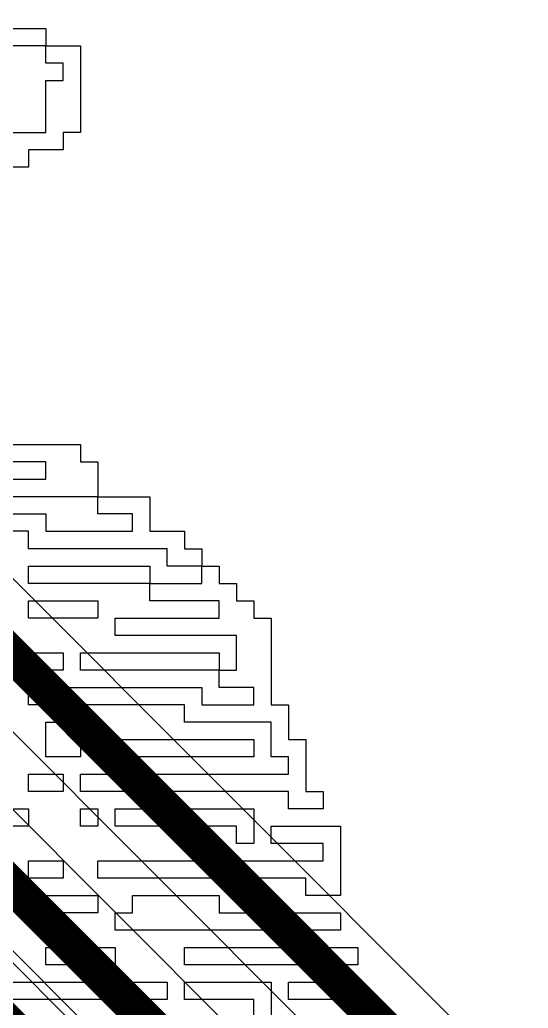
# Model space of a CAD drawing. Header units: inches. Extents: x 0.02 to 6.01, y 0.01 to 5.6.
# Drawn here: x 4.1697 to 4.3133, y 3.1927 to 3.4716 of the extents above; entities that cross this region are included whole.
import ezdxf

# ---------------------------------------------------------------- set-up
doc = ezdxf.new("R2010")
doc.units = ezdxf.units.IN
doc.header["$MEASUREMENT"] = 0
for name, color, linetype in [('Bottom Layer', 5, 'Continuous'), ('Bottom Overlay', 54, 'Continuous'), ('Top Layer', 1, 'Continuous')]:
    doc.layers.add(name, color=color, linetype=linetype)

msp = doc.modelspace()

# ---------------------------------------------------------------- linework, layer by layer
at = {"layer": 'Bottom Layer'}
for p, q in [((4.91081, 2.50562), (3.77217, 3.64427)), ((5.01081, 2.47081), (3.87217, 3.60946)), ((3.84606, 3.59231), (4.98471, 2.45367)), ((4.00099, 3.37218), (4.88471, 2.48847))]:
    msp.add_line(p, q, dxfattribs=at)
for points in [[(4.54993, 5.5954, 0.01, 0.01, -0.760418), (3.00371, 0.01993, 0.01, 0.01, 0)], [(3.75687, 3.63793, 0.01, 0.01, 0), (4.9, 2.49481, 0.01, 0.01, 0)], [(3.85687, 3.60313, 0.01, 0.01, 0), (5, 2.46, 0.01, 0.01, 0)]]:
    msp.add_lwpolyline(points, format="xyseb", dxfattribs=at)
at = {"layer": 'Bottom Overlay'}
for p, q in [((4.1624, 3.46913), (4.17708, 3.46913)), ((4.17708, 3.46913), (4.17708, 3.46424)), ((4.17708, 3.46424), (4.16729, 3.46424)), ((4.17708, 3.45935), (4.17708, 3.46424)), ((4.17708, 3.46424), (4.18687, 3.46424)), ((4.18687, 3.46424), (4.18687, 3.43977)), ((4.18197, 3.45935), (4.17708, 3.45935)), ((4.18197, 3.45445), (4.18197, 3.45935)), ((4.17708, 3.43977), (4.17708, 3.45445)), ((4.17708, 3.45445), (4.18197, 3.45445)), ((4.16729, 3.43977), (4.17708, 3.43977)), ((4.18687, 3.43977), (4.18197, 3.43977)), ((4.18197, 3.43977), (4.18197, 3.43488)), ((4.18197, 3.43488), (4.17219, 3.43488)), ((4.17219, 3.43488), (4.17219, 3.42999)), ((4.17219, 3.42999), (4.16729, 3.42999)), ((4.15261, 3.35169), (4.18687, 3.35169)), ((4.18687, 3.35169), (4.18687, 3.3468)), ((4.17708, 3.3468), (4.15261, 3.3468)), ((4.17708, 3.34191), (4.17708, 3.3468)), ((4.18687, 3.3468), (4.19176, 3.3468)), ((4.19176, 3.3468), (4.19176, 3.34191)), ((4.14283, 3.34191), (4.17708, 3.34191)), ((4.19176, 3.34191), (4.19176, 3.33701)), ((4.19176, 3.33701), (4.14283, 3.33701)), ((4.19176, 3.33212), (4.19176, 3.33701)), ((4.19176, 3.33701), (4.20644, 3.33701)), ((4.20644, 3.33701), (4.20644, 3.32723)), ((4.15751, 3.33212), (4.17708, 3.33212)), ((4.17708, 3.33212), (4.17708, 3.32723)), ((4.20155, 3.33212), (4.19176, 3.33212)), ((4.20155, 3.32723), (4.20155, 3.33212)), ((4.17219, 3.32723), (4.15751, 3.32723)), ((4.17219, 3.32233), (4.17219, 3.32723)), ((4.17708, 3.32723), (4.20155, 3.32723)), ((4.20644, 3.32723), (4.21623, 3.32723)), ((4.21623, 3.32723), (4.21623, 3.32233)), ((4.21133, 3.32233), (4.17219, 3.32233)), ((4.21133, 3.31744), (4.21133, 3.32233)), ((4.21623, 3.32233), (4.22112, 3.32233)), ((4.22112, 3.32233), (4.22112, 3.31744)), ((4.17219, 3.31255), (4.17219, 3.31744)), ((4.17219, 3.31744), (4.20644, 3.31744)), ((4.20644, 3.31744), (4.20644, 3.31255)), ((4.22112, 3.31744), (4.21133, 3.31744)), ((4.22112, 3.31255), (4.22112, 3.31744)), ((4.22112, 3.31744), (4.22601, 3.31744)), ((4.22601, 3.31744), (4.22601, 3.31255)), ((4.20644, 3.31255), (4.17219, 3.31255)), ((4.20644, 3.30765), (4.20644, 3.31255)), ((4.20644, 3.31255), (4.22112, 3.31255)), ((4.22601, 3.31255), (4.23091, 3.31255)), ((4.23091, 3.31255), (4.23091, 3.30765)), ((4.17219, 3.30276), (4.17219, 3.30765)), ((4.17219, 3.30765), (4.19176, 3.30765)), ((4.19176, 3.30765), (4.19176, 3.30276)), ((4.22601, 3.30765), (4.20644, 3.30765)), ((4.22601, 3.30276), (4.22601, 3.30765)), ((4.23091, 3.30765), (4.2358, 3.30765)), ((4.2358, 3.30765), (4.2358, 3.30276)), ((4.19176, 3.30276), (4.17219, 3.30276)), ((4.19665, 3.29787), (4.19665, 3.30276)), ((4.19665, 3.30276), (4.22601, 3.30276)), ((4.2358, 3.30276), (4.24069, 3.30276)), ((4.24069, 3.30276), (4.24069, 3.27829)), ((4.23091, 3.29787), (4.19665, 3.29787)), ((4.23091, 3.28808), (4.23091, 3.29787)), ((4.17219, 3.29297), (4.17708, 3.29297)), ((4.17219, 3.28808), (4.17219, 3.29297)), ((4.17708, 3.29297), (4.18197, 3.29297)), ((4.18197, 3.29297), (4.18197, 3.28808)), ((4.18687, 3.28808), (4.18687, 3.29297)), ((4.18687, 3.29297), (4.20155, 3.29297)), ((4.20155, 3.29297), (4.20644, 3.29297)), ((4.20644, 3.29297), (4.22601, 3.29297)), ((4.22601, 3.29297), (4.22601, 3.28808)), ((4.18197, 3.28808), (4.17219, 3.28808)), ((4.22601, 3.28808), (4.18687, 3.28808)), ((4.22601, 3.28319), (4.22601, 3.28808)), ((4.22601, 3.28808), (4.23091, 3.28808)), ((4.17219, 3.27829), (4.17219, 3.28319)), ((4.17219, 3.28319), (4.22112, 3.28319)), ((4.22112, 3.28319), (4.22112, 3.27829)), ((4.23091, 3.28319), (4.22601, 3.28319)), ((4.2358, 3.28319), (4.23091, 3.28319)), ((4.2358, 3.27829), (4.2358, 3.28319)), ((4.21623, 3.27829), (4.17219, 3.27829)), ((4.21623, 3.2734), (4.21623, 3.27829)), ((4.22112, 3.27829), (4.2358, 3.27829)), ((4.24069, 3.27829), (4.24559, 3.27829)), ((4.24559, 3.27829), (4.24559, 3.26851)), ((4.17708, 3.2734), (4.18197, 3.2734)), ((4.17708, 3.26361), (4.17708, 3.2734)), ((4.18197, 3.2734), (4.18687, 3.2734)), ((4.18687, 3.2734), (4.18687, 3.26361)), ((4.24069, 3.2734), (4.21623, 3.2734)), ((4.24069, 3.26361), (4.24069, 3.2734)), ((4.19665, 3.26361), (4.19665, 3.26851)), ((4.19665, 3.26851), (4.21133, 3.26851)), ((4.21133, 3.26851), (4.21623, 3.26851)), ((4.21623, 3.26851), (4.2358, 3.26851)), ((4.2358, 3.26851), (4.2358, 3.26361)), ((4.24559, 3.26851), (4.25048, 3.26851)), ((4.25048, 3.26851), (4.25048, 3.25383)), ((4.18687, 3.26361), (4.17708, 3.26361)), ((4.2358, 3.26361), (4.19665, 3.26361)), ((4.24559, 3.26361), (4.24069, 3.26361)), ((4.24559, 3.25872), (4.24559, 3.26361)), ((4.17219, 3.25383), (4.17219, 3.25872)), ((4.17219, 3.25872), (4.18197, 3.25872)), ((4.18197, 3.25872), (4.18197, 3.25383)), ((4.18687, 3.25383), (4.18687, 3.25872)), ((4.18687, 3.25872), (4.24559, 3.25872)), ((4.18197, 3.25383), (4.17219, 3.25383)), ((4.24559, 3.25383), (4.18687, 3.25383)), ((4.24559, 3.24893), (4.24559, 3.25383)), ((4.25048, 3.25383), (4.25537, 3.25383)), ((4.25537, 3.25383), (4.25537, 3.24893)), ((4.1624, 3.24893), (4.17219, 3.24893)), ((4.17219, 3.24893), (4.17219, 3.24404)), ((4.18687, 3.24404), (4.18687, 3.24893)), ((4.18687, 3.24893), (4.19176, 3.24893)), ((4.19176, 3.24893), (4.19176, 3.24404)), ((4.19665, 3.24404), (4.19665, 3.24893)), ((4.19665, 3.24893), (4.2358, 3.24893)), ((4.2358, 3.24893), (4.2358, 3.23915)), ((4.25537, 3.24893), (4.24559, 3.24893)), ((4.17219, 3.24404), (4.1624, 3.24404)), ((4.19176, 3.24404), (4.18687, 3.24404)), ((4.22112, 3.24404), (4.19665, 3.24404)), ((4.22601, 3.24404), (4.22112, 3.24404)), ((4.23091, 3.24404), (4.22601, 3.24404)), ((4.23091, 3.23915), (4.23091, 3.24404)), ((4.24069, 3.23915), (4.24069, 3.24404)), ((4.24069, 3.24404), (4.26027, 3.24404)), ((4.26027, 3.24404), (4.26027, 3.22447)), ((4.2358, 3.23915), (4.23091, 3.23915)), ((4.25537, 3.23915), (4.24069, 3.23915)), ((4.25537, 3.23425), (4.25537, 3.23915)), ((4.17219, 3.23425), (4.17708, 3.23425)), ((4.17219, 3.22936), (4.17219, 3.23425)), ((4.17708, 3.23425), (4.18197, 3.23425)), ((4.18197, 3.23425), (4.18197, 3.22936)), ((4.19176, 3.22936), (4.19176, 3.23425)), ((4.19176, 3.23425), (4.25537, 3.23425)), ((4.18197, 3.22936), (4.17219, 3.22936)), ((4.22601, 3.22936), (4.19176, 3.22936)), ((4.23091, 3.22936), (4.22601, 3.22936)), ((4.25048, 3.22936), (4.23091, 3.22936)), ((4.25048, 3.22447), (4.25048, 3.22936)), ((4.17708, 3.21957), (4.17708, 3.22447)), ((4.17708, 3.22447), (4.18197, 3.22447)), ((4.18197, 3.22447), (4.18687, 3.22447)), ((4.18687, 3.22447), (4.19176, 3.22447)), ((4.19176, 3.22447), (4.19176, 3.21957)), ((4.20155, 3.21957), (4.20155, 3.22447)), ((4.20155, 3.22447), (4.22112, 3.22447)), ((4.22112, 3.22447), (4.22601, 3.22447)), ((4.22601, 3.22447), (4.22601, 3.21957)), ((4.26027, 3.22447), (4.25048, 3.22447)), ((4.19176, 3.21957), (4.17708, 3.21957)), ((4.19665, 3.21468), (4.19665, 3.21957)), ((4.19665, 3.21957), (4.20155, 3.21957)), ((4.22601, 3.21957), (4.26027, 3.21957)), ((4.26027, 3.21957), (4.26027, 3.21468)), ((4.26027, 3.21468), (4.19665, 3.21468)), ((4.17708, 3.20489), (4.17708, 3.20979)), ((4.17708, 3.20979), (4.19665, 3.20979)), ((4.19665, 3.20979), (4.19665, 3.20489)), ((4.21623, 3.20489), (4.21623, 3.20979)), ((4.21623, 3.20979), (4.2358, 3.20979)), ((4.2358, 3.20979), (4.24069, 3.20979)), ((4.24069, 3.20979), (4.26516, 3.20979)), ((4.26516, 3.20979), (4.26516, 3.20489)), ((4.18687, 3.20489), (4.17708, 3.20489)), ((4.19176, 3.20489), (4.18687, 3.20489)), ((4.19665, 3.20489), (4.19176, 3.20489)), ((4.26516, 3.20489), (4.21623, 3.20489)), ((4.14772, 3.2), (4.21133, 3.2)), ((4.21133, 3.2), (4.21133, 3.19511)), ((4.21623, 3.19511), (4.21623, 3.2)), ((4.21623, 3.2), (4.24069, 3.2)), ((4.24069, 3.2), (4.24069, 3.19021)), ((4.24559, 3.19511), (4.24559, 3.2)), ((4.24559, 3.2), (4.26516, 3.2)), ((4.26516, 3.2), (4.26516, 3.19511)), ((4.19665, 3.19511), (4.14772, 3.19511)), ((4.20155, 3.19511), (4.19665, 3.19511)), ((4.21133, 3.19511), (4.20155, 3.19511)), ((4.2358, 3.19511), (4.21623, 3.19511)), ((4.2358, 3.19021), (4.2358, 3.19511)), ((4.26516, 3.19511), (4.24559, 3.19511))]:
    msp.add_line(p, q, dxfattribs=at)
at = {"layer": 'Top Layer'}
msp.add_line((4.24616, 3.13047), (4.14344, 3.23319), dxfattribs=at)
for points in [[(4.54809, 5.5936, 0.01, 0.01, -0.760418), (3.00187, 0.01813, 0.01, 0.01, 0)], [(4.13262, 3.22238, 0.01, 0.01, 0), (4.23953, 3.11547, 0.01, 0.01, 0)]]:
    msp.add_lwpolyline(points, format="xyseb", dxfattribs=at)

doc.saveas('drawing.dxf')
